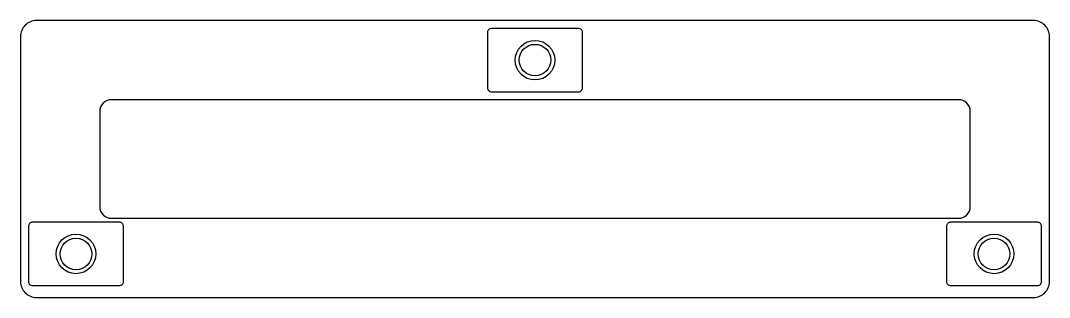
# Model space of a CAD drawing. Header units: millimetres. Extents: x 0 to 260, y 0 to 70.
import ezdxf

# ---------------------------------------------------------------- set-up
doc = ezdxf.new("R2010")
doc.units = ezdxf.units.MM
for name, color, linetype in [('FRAME_REFERENCE_NOT_CUT', 1, 'Continuous'), ('MAGNET_PLACEMENT_NOT_CUT', 2, 'Continuous'), ('PAD_REFERENCE_NOT_CUT', 3, 'Continuous')]:
    doc.layers.add(name, color=color, linetype=linetype)

msp = doc.modelspace()

# ---------------------------------------------------------------- linework, layer by layer
at = {"layer": 'FRAME_REFERENCE_NOT_CUT'}
for points in [[(4, 0), (256, 0, 0.414214), (260, 4), (260, 66, 0.414214), (256, 70), (4, 70, 0.414214), (0, 66), (0, 4, 0.414214)], [(23, 20), (237, 20, 0.414214), (240, 23), (240, 47, 0.414214), (237, 50), (23, 50, 0.414214), (20, 47), (20, 23, 0.414214)]]:
    msp.add_lwpolyline(points, format="xyb", close=True, dxfattribs=at)
at = {"layer": 'MAGNET_PLACEMENT_NOT_CUT'}
for points in [[(119, 52), (141, 52, 0.414214), (142, 53), (142, 67, 0.414214), (141, 68), (119, 68, 0.414214), (118, 67), (118, 53, 0.414214)], [(3, 3), (25, 3, 0.414214), (26, 4), (26, 18, 0.414214), (25, 19), (3, 19, 0.414214), (2, 18), (2, 4, 0.414214)], [(235, 3), (257, 3, 0.414214), (258, 4), (258, 18, 0.414214), (257, 19), (235, 19, 0.414214), (234, 18), (234, 4, 0.414214)]]:
    msp.add_lwpolyline(points, format="xyb", close=True, dxfattribs=at)
for centre in [(130, 60), (14, 11), (246, 11)]:
    msp.add_circle(centre, 5, dxfattribs=at)
at = {"layer": 'PAD_REFERENCE_NOT_CUT'}
for centre in [(130, 60), (14, 11), (246, 11)]:
    msp.add_circle(centre, 3.99, dxfattribs=at)

doc.saveas('drawing.dxf')
